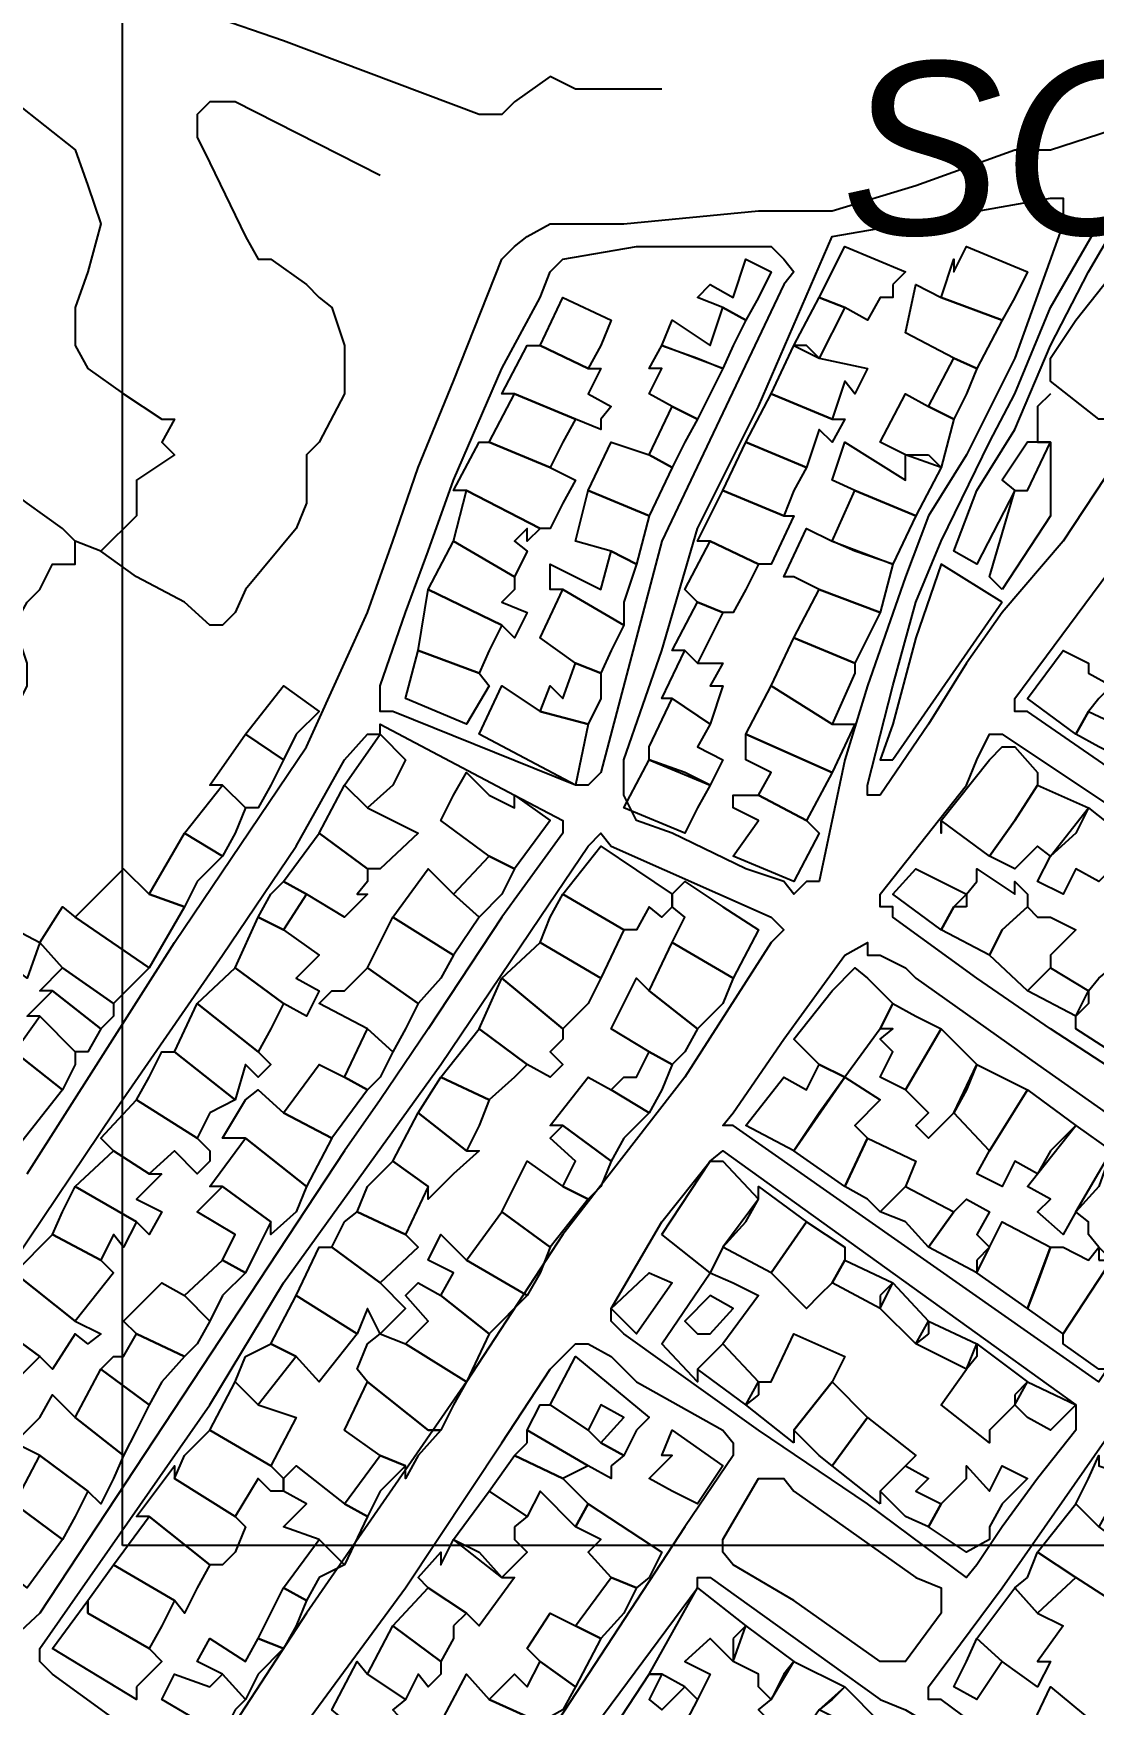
# Model space of a CAD drawing. Header units: millimetres. Extents: x -3588 to 75209, y -3737 to 38254.
# Drawn here: x 4252.2 to 4370.1, y 20385.1 to 20570.8 of the extents above; entities that cross this region are included whole.
import ezdxf

# ---------------------------------------------------------------- set-up
doc = ezdxf.new("R2010")
doc.units = ezdxf.units.MM
doc.layers.add('P', color=253, linetype='Continuous')
doc.layers.add('T', color=7, linetype='Continuous')

msp = doc.modelspace()

# ---------------------------------------------------------------- linework, layer by layer
msp.add_lwpolyline([(4262.139, 21217.775), (5851.349, 21217.775), (5851.349, 20402.779), (4262.139, 20402.779)], close=True)
at = {"layer": 'P'}
for points in [[(4322.112, 20564.639), (4319.279, 20564.639), (4312.51, 20564.639), (4309.693, 20566.047), (4305.74, 20563.23), (4304.332, 20561.806), (4301.787, 20561.806), (4280.054, 20570), (4271.86, 20572.817)], [(4251.535, 20444.099), (4267.907, 20469.785), (4282.583, 20491.518), (4286.824, 20500.832), (4289.368, 20506.481), (4292.185, 20514.387), (4295.002, 20522.581), (4298.954, 20532.167), (4304.332, 20545.722), (4305.74, 20547.131), (4307.148, 20548.267), (4309.693, 20549.675), (4317.871, 20549.675), (4332.834, 20551.083), (4338.196, 20551.083), (4341.028, 20551.083), (4350.342, 20553.916), (4361.353, 20557.869), (4365.306, 20557.869), (4377.437, 20561.806), (4393.808, 20566.047), (4400.578, 20568.592), (4402.002, 20568.592)], [(4240.813, 20567.455), (4244.766, 20564.639), (4248.719, 20563.23), (4250.127, 20563.23), (4256.897, 20557.869), (4258.305, 20553.916), (4259.729, 20549.675), (4258.305, 20544.314), (4256.897, 20540.361), (4256.897, 20536.12), (4258.305, 20533.591), (4262.258, 20530.759), (4266.499, 20527.942), (4267.907, 20527.942), (4266.499, 20525.398), (4267.907, 20523.989), (4263.682, 20521.157), (4263.682, 20518.628), (4263.682, 20517.22), (4259.729, 20513.267)], [(4290.777, 20555.036), (4274.677, 20563.23), (4273.268, 20563.23), (4271.86, 20563.23), (4270.452, 20561.806), (4270.452, 20559.277), (4271.86, 20556.445), (4275.813, 20548.267), (4277.221, 20545.722), (4278.63, 20545.722), (4282.583, 20542.906), (4284.007, 20541.481), (4285.415, 20540.361), (4286.824, 20536.12), (4286.824, 20533.591), (4286.824, 20530.759), (4284.007, 20525.398), (4282.583, 20523.989), (4282.583, 20521.157), (4282.583, 20518.628), (4281.462, 20515.795), (4275.813, 20509.026), (4274.677, 20506.481), (4273.268, 20505.073), (4271.86, 20505.073), (4269.043, 20507.617), (4263.682, 20510.434), (4259.729, 20513.267)], [(4359.929, 20509.026), (4358.52, 20510.434), (4361.353, 20520.036), (4362.761, 20520.036), (4365.306, 20525.398), (4362.761, 20525.398), (4359.929, 20521.157), (4361.353, 20520.036), (4357.112, 20511.842), (4354.567, 20513.267), (4357.112, 20520.036), (4361.353, 20526.806), (4365.306, 20536.12), (4369.531, 20544.314), (4373.484, 20551.083), (4374.892, 20553.916), (4376.3, 20555.036), (4392.4, 20559.277), (4395.217, 20559.277), (4393.808, 20557.869)], [(4383.086, 20540.361), (4381.678, 20538.953), (4376.3, 20532.167), (4373.484, 20527.942), (4373.484, 20529.35), (4373.484, 20527.942), (4370.667, 20527.942), (4365.306, 20532.167), (4365.306, 20534.712), (4368.122, 20538.953), (4373.484, 20545.722), (4372.075, 20545.722), (4376.3, 20549.675), (4376.3, 20548.267), (4376.3, 20549.675), (4378.845, 20549.675), (4380.253, 20552.492), (4385.631, 20553.916), (4385.631, 20548.267), (4384.206, 20545.722), (4384.206, 20544.314), (4384.206, 20542.906), (4383.086, 20540.361)], [(4335.651, 20476.57), (4331.426, 20477.979), (4323.232, 20481.931), (4319.279, 20483.34), (4317.871, 20486.156), (4317.871, 20490.109), (4322.112, 20502.256), (4326.065, 20515.795), (4332.834, 20529.35), (4341.028, 20548.267), (4349.206, 20549.675), (4365.306, 20552.492), (4366.714, 20552.492), (4366.714, 20551.083), (4366.714, 20549.675), (4361.353, 20534.712), (4355.976, 20523.989), (4351.751, 20517.22), (4349.206, 20510.434), (4344.981, 20498.303), (4342.437, 20490.109), (4339.604, 20476.57), (4338.196, 20476.57), (4336.787, 20475.146), (4335.651, 20476.57)], [(4346.389, 20486.156), (4344.981, 20486.156), (4344.981, 20487.293), (4347.798, 20498.303), (4350.342, 20507.617), (4353.159, 20514.387), (4358.52, 20525.398), (4361.353, 20530.759), (4365.306, 20540.361), (4370.667, 20549.675)], [(4293.593, 20506.481), (4296.138, 20513.267), (4298.954, 20521.157), (4304.332, 20533.591), (4308.557, 20541.481), (4309.693, 20544.314), (4311.101, 20545.722), (4319.279, 20547.131), (4326.065, 20547.131), (4332.834, 20547.131), (4334.243, 20547.131), (4335.651, 20545.722), (4336.787, 20544.314), (4335.651, 20542.906), (4322.112, 20514.387), (4315.326, 20488.701), (4313.918, 20487.293), (4312.51, 20487.293), (4292.185, 20495.471), (4290.777, 20495.471), (4290.777, 20496.895), (4290.777, 20498.303), (4293.593, 20506.481)], [(4347.798, 20542.906), (4347.798, 20541.481), (4346.389, 20541.481), (4344.981, 20538.953), (4342.437, 20540.361), (4339.604, 20541.481), (4342.437, 20547.131), (4349.206, 20544.314), (4347.798, 20542.906)], [(4361.353, 20541.481), (4359.929, 20538.953), (4353.159, 20541.481), (4354.567, 20545.722), (4354.567, 20544.314), (4355.976, 20547.131), (4362.761, 20544.314), (4361.353, 20541.481)], [(4332.834, 20541.481), (4331.426, 20538.953), (4328.881, 20540.361), (4326.065, 20541.481), (4327.473, 20542.906), (4330.018, 20541.481), (4331.426, 20545.722), (4334.243, 20544.314), (4332.834, 20541.481)], [(4353.159, 20541.481), (4359.929, 20538.953), (4357.112, 20533.591), (4354.567, 20534.712), (4349.206, 20537.544), (4350.342, 20542.906), (4353.159, 20541.481)], [(4315.326, 20536.12), (4313.918, 20533.591), (4308.557, 20536.12), (4311.101, 20541.481), (4316.463, 20538.953), (4315.326, 20536.12)], [(4330.018, 20536.12), (4328.881, 20533.591), (4322.112, 20536.12), (4323.232, 20538.953), (4327.473, 20536.12), (4328.881, 20540.361), (4331.426, 20538.953), (4330.018, 20536.12)], [(4338.196, 20536.12), (4336.787, 20536.12), (4339.604, 20541.481), (4342.437, 20540.361), (4339.604, 20534.712), (4338.196, 20536.12)], [(4315.326, 20527.942), (4315.326, 20526.806), (4312.51, 20527.942), (4305.74, 20530.759), (4304.332, 20530.759), (4307.148, 20536.12), (4308.557, 20536.12), (4313.918, 20533.591), (4315.326, 20533.591), (4313.918, 20530.759), (4316.463, 20529.35), (4315.326, 20527.942)], [(4326.065, 20534.712), (4328.881, 20533.591), (4326.065, 20527.942), (4323.232, 20529.35), (4320.703, 20530.759), (4322.112, 20533.591), (4320.703, 20533.591), (4322.112, 20536.12), (4326.065, 20534.712)], [(4339.604, 20534.712), (4344.981, 20533.591), (4343.557, 20530.759), (4342.437, 20532.167), (4341.028, 20527.942), (4334.243, 20530.759), (4336.787, 20536.12), (4339.604, 20534.712)], [(4355.976, 20530.759), (4354.567, 20527.942), (4351.751, 20529.35), (4354.567, 20534.712), (4357.112, 20533.591), (4355.976, 20530.759)], [(4311.101, 20525.398), (4309.693, 20522.581), (4302.907, 20525.398), (4305.74, 20530.759), (4312.51, 20527.942), (4311.101, 20525.398)], [(4324.656, 20525.398), (4323.232, 20522.581), (4320.703, 20523.989), (4323.232, 20529.35), (4326.065, 20527.942), (4324.656, 20525.398)], [(4341.028, 20527.942), (4342.437, 20527.942), (4341.028, 20525.398), (4339.604, 20526.806), (4338.196, 20522.581), (4331.426, 20525.398), (4334.243, 20530.759), (4341.028, 20527.942)], [(4351.751, 20529.35), (4354.567, 20527.942), (4353.159, 20522.581), (4349.206, 20523.989), (4346.389, 20525.398), (4349.206, 20530.759), (4351.751, 20529.35)], [(4365.306, 20530.759), (4363.882, 20529.35), (4363.882, 20525.398), (4365.306, 20525.398), (4365.306, 20517.22), (4359.929, 20509.026)], [(4311.101, 20518.628), (4309.693, 20515.795), (4308.557, 20515.795), (4300.379, 20520.036), (4298.954, 20520.036), (4301.787, 20525.398), (4302.907, 20525.398), (4309.693, 20522.581), (4312.51, 20521.157), (4311.101, 20518.628)], [(4320.703, 20523.989), (4323.232, 20522.581), (4320.703, 20517.22), (4313.918, 20520.036), (4316.463, 20525.398), (4320.703, 20523.989)], [(4336.787, 20520.036), (4335.651, 20517.22), (4328.881, 20520.036), (4331.426, 20525.398), (4338.196, 20522.581), (4336.787, 20520.036)], [(4351.751, 20523.989), (4353.159, 20522.581), (4350.342, 20517.22), (4343.557, 20520.036), (4341.028, 20521.157), (4342.437, 20525.398), (4349.206, 20521.157), (4349.206, 20523.989), (4351.751, 20523.989)], [(4374.892, 20526.806), (4366.714, 20514.387), (4359.929, 20506.481), (4355.976, 20500.832), (4351.751, 20494.062), (4346.389, 20486.156)], [(4256.897, 20514.387), (4255.488, 20515.795), (4251.535, 20518.628), (4246.174, 20522.581), (4241.933, 20522.581), (4237.98, 20522.581)], [(4308.557, 20515.795), (4307.148, 20514.387), (4307.148, 20515.795), (4305.74, 20514.387), (4307.148, 20513.267), (4305.74, 20510.434), (4298.954, 20514.387), (4300.379, 20520.036), (4308.557, 20515.795)], [(4320.703, 20517.22), (4319.279, 20511.842), (4316.463, 20513.267), (4312.51, 20514.387), (4313.918, 20520.036), (4320.703, 20517.22)], [(4335.651, 20517.22), (4336.787, 20517.22), (4334.243, 20511.842), (4332.834, 20511.842), (4327.473, 20514.387), (4326.065, 20514.387), (4328.881, 20520.036), (4335.651, 20517.22)], [(4343.557, 20513.267), (4341.028, 20514.387), (4343.557, 20520.036), (4350.342, 20517.22), (4347.798, 20511.842), (4343.557, 20513.267)], [(4198.755, 20492.942), (4204.116, 20488.701), (4209.478, 20488.701), (4213.703, 20488.701), (4214.839, 20488.701), (4223.033, 20487.293), (4225.849, 20487.293), (4229.802, 20487.293), (4232.619, 20486.156), (4235.164, 20486.156), (4236.572, 20486.156), (4239.405, 20487.293), (4241.933, 20490.109), (4246.174, 20492.942), (4250.127, 20495.471), (4251.535, 20498.303), (4251.535, 20500.832), (4250.127, 20505.073), (4251.535, 20507.617), (4252.944, 20509.026), (4254.352, 20511.842), (4256.897, 20511.842), (4256.897, 20513.267), (4256.897, 20514.387)], [(4259.729, 20513.267), (4256.897, 20514.387)], [(4305.74, 20509.026), (4304.332, 20507.617), (4307.148, 20506.481), (4305.74, 20503.664), (4304.332, 20505.073), (4296.138, 20509.026), (4298.954, 20514.387), (4305.74, 20510.434), (4305.74, 20509.026)], [(4331.426, 20509.026), (4330.018, 20506.481), (4328.881, 20506.481), (4326.065, 20507.617), (4324.656, 20509.026), (4327.473, 20514.387), (4332.834, 20511.842), (4331.426, 20509.026)], [(4341.028, 20514.387), (4347.798, 20511.842), (4346.389, 20506.481), (4339.604, 20509.026), (4336.787, 20510.434), (4335.651, 20510.434), (4338.196, 20515.795), (4341.028, 20514.387)], [(4402.002, 20468.376), (4362.761, 20495.471), (4361.353, 20495.471), (4361.353, 20496.895), (4373.484, 20513.267), (4374.892, 20514.387), (4376.3, 20515.795), (4377.437, 20514.387), (4378.845, 20513.267), (4393.808, 20503.664), (4415.541, 20488.701), (4415.541, 20486.156), (4403.411, 20468.376), (4402.002, 20468.376)], [(4317.871, 20507.617), (4317.871, 20505.073), (4311.101, 20509.026), (4309.693, 20509.026), (4309.693, 20511.842), (4315.326, 20509.026), (4316.463, 20513.267), (4319.279, 20511.842), (4317.871, 20507.617)], [(4359.929, 20507.617), (4353.159, 20511.842), (4350.342, 20503.664), (4347.798, 20494.062), (4346.389, 20490.109), (4347.798, 20490.109)], [(4302.907, 20502.256), (4301.787, 20499.712), (4295.002, 20502.256), (4296.138, 20509.026), (4304.332, 20505.073), (4302.907, 20502.256)], [(4316.463, 20502.256), (4315.326, 20499.712), (4312.51, 20500.832), (4308.557, 20503.664), (4311.101, 20509.026), (4317.871, 20505.073), (4316.463, 20502.256)], [(4344.981, 20503.664), (4343.557, 20500.832), (4336.787, 20503.664), (4339.604, 20509.026), (4346.389, 20506.481), (4344.981, 20503.664)], [(4327.473, 20503.664), (4326.065, 20500.832), (4324.656, 20502.256), (4323.232, 20502.256), (4326.065, 20507.617), (4328.881, 20506.481), (4327.473, 20503.664)], [(4359.929, 20507.617), (4347.798, 20490.109)], [(4336.787, 20503.664), (4343.557, 20500.832), (4343.557, 20499.712), (4341.028, 20494.062), (4334.243, 20498.303), (4336.787, 20503.664)], [(4301.787, 20499.712), (4302.907, 20498.303), (4300.379, 20494.062), (4293.593, 20496.895), (4295.002, 20502.256), (4301.787, 20499.712)], [(4326.065, 20500.832), (4328.881, 20500.832), (4327.473, 20498.303), (4328.881, 20498.303), (4327.473, 20494.062), (4323.232, 20496.895), (4322.112, 20496.895), (4324.656, 20502.256), (4326.065, 20500.832)], [(4370.667, 20496.895), (4369.531, 20495.471), (4368.122, 20492.942), (4362.761, 20496.895), (4366.714, 20502.256), (4369.531, 20500.832), (4369.531, 20499.712), (4372.075, 20498.303), (4370.667, 20496.895)], [(4315.326, 20496.895), (4313.918, 20494.062), (4308.557, 20495.471), (4309.693, 20498.303), (4311.101, 20496.895), (4312.51, 20500.832), (4315.326, 20499.712), (4315.326, 20496.895)], [(4281.462, 20492.942), (4280.054, 20490.109), (4275.813, 20492.942), (4280.054, 20498.303), (4284.007, 20495.471), (4281.462, 20492.942)], [(4308.557, 20495.471), (4313.918, 20494.062), (4312.51, 20487.293), (4301.787, 20492.942), (4304.332, 20498.303), (4308.557, 20495.471)], [(4341.028, 20494.062), (4343.557, 20494.062), (4341.028, 20488.701), (4331.426, 20492.942), (4334.243, 20498.303), (4341.028, 20494.062)], [(4324.656, 20488.701), (4320.703, 20490.109), (4320.703, 20491.518), (4323.232, 20496.895), (4327.473, 20494.062), (4326.065, 20491.518), (4328.881, 20490.109), (4327.473, 20487.293), (4324.656, 20488.701)], [(4250.127, 20434.496), (4261.138, 20450.868), (4273.268, 20468.376), (4281.462, 20480.507), (4286.824, 20490.109), (4289.368, 20492.942), (4290.777, 20492.942), (4290.777, 20494.062), (4305.74, 20486.156), (4311.101, 20483.34), (4311.101, 20481.931), (4304.332, 20472.617), (4296.138, 20460.182), (4290.777, 20452.293), (4286.824, 20446.643), (4252.944, 20395.271), (4248.719, 20391.318)], [(4370.667, 20491.518), (4368.122, 20492.942), (4369.531, 20495.471), (4374.892, 20492.942), (4373.484, 20490.109), (4370.667, 20491.518)], [(4278.63, 20487.293), (4277.221, 20484.748), (4275.813, 20484.748), (4273.268, 20487.293), (4271.86, 20487.293), (4275.813, 20492.942), (4280.054, 20490.109), (4278.63, 20487.293)], [(4292.185, 20487.293), (4289.368, 20484.748), (4286.824, 20487.293), (4290.777, 20492.942), (4293.593, 20490.109), (4292.185, 20487.293)], [(4341.028, 20488.701), (4338.196, 20483.34), (4332.834, 20486.156), (4334.243, 20488.701), (4331.426, 20490.109), (4331.426, 20492.942), (4341.028, 20488.701)], [(4357.112, 20490.109), (4358.52, 20492.942), (4359.929, 20492.942), (4400.578, 20465.832), (4400.578, 20464.423), (4397.761, 20460.182), (4393.808, 20453.413), (4389.856, 20446.643), (4388.447, 20445.507), (4387.039, 20445.507), (4377.437, 20452.293), (4365.306, 20460.182), (4357.112, 20465.832), (4347.798, 20472.617), (4347.798, 20473.738), (4346.389, 20473.738), (4346.389, 20475.146), (4355.976, 20487.293), (4357.112, 20490.109)], [(4326.065, 20484.748), (4324.656, 20481.931), (4317.871, 20484.748), (4320.703, 20490.109), (4327.473, 20487.293), (4326.065, 20484.748)], [(4361.353, 20483.34), (4358.52, 20479.387), (4353.159, 20483.34), (4353.159, 20481.931), (4353.159, 20483.34), (4358.52, 20490.109), (4359.929, 20491.518), (4361.353, 20491.518), (4363.882, 20488.701), (4363.882, 20487.293), (4361.353, 20483.34)], [(4302.907, 20486.156), (4305.74, 20484.748), (4305.74, 20486.156), (4309.693, 20483.34), (4305.74, 20477.979), (4302.907, 20479.387), (4297.546, 20483.34), (4298.954, 20486.156), (4300.379, 20488.701), (4302.907, 20486.156)], [(4274.677, 20481.931), (4273.268, 20479.387), (4269.043, 20481.931), (4273.268, 20487.293), (4275.813, 20484.748), (4274.677, 20481.931)], [(4289.368, 20484.748), (4295.002, 20481.931), (4290.777, 20477.979), (4289.368, 20477.979), (4284.007, 20481.931), (4286.824, 20487.293), (4289.368, 20484.748)], [(4368.122, 20481.931), (4365.306, 20479.387), (4363.882, 20480.507), (4361.353, 20477.979), (4358.52, 20479.387), (4361.353, 20483.34), (4363.882, 20487.293), (4369.531, 20484.748), (4368.122, 20481.931)], [(4332.834, 20486.156), (4338.196, 20483.34), (4339.604, 20481.931), (4336.787, 20476.57), (4330.018, 20479.387), (4332.834, 20483.34), (4330.018, 20484.748), (4330.018, 20486.156), (4332.834, 20486.156)], [(4373.484, 20479.387), (4372.075, 20477.979), (4370.667, 20476.57), (4368.122, 20477.979), (4366.714, 20475.146), (4363.882, 20476.57), (4365.306, 20479.387), (4369.531, 20484.748), (4374.892, 20480.507), (4373.484, 20479.387)], [(4270.452, 20377.763), (4269.043, 20377.763), (4263.682, 20381.716), (4254.352, 20388.486), (4252.944, 20389.894), (4252.944, 20391.318), (4271.86, 20418.413), (4280.054, 20431.968), (4297.546, 20456.245), (4308.557, 20472.617), (4313.918, 20480.507), (4315.326, 20481.931), (4316.463, 20480.507), (4334.243, 20472.617), (4335.651, 20471.193), (4334.243, 20469.785), (4324.656, 20454.821), (4311.101, 20437.329), (4300.379, 20420.957), (4282.583, 20395.271), (4274.677, 20383.125), (4271.86, 20377.763), (4270.452, 20377.763)], [(4270.452, 20476.57), (4269.043, 20473.738), (4265.091, 20475.146), (4269.043, 20481.931), (4273.268, 20479.387), (4270.452, 20476.57)], [(4289.368, 20476.57), (4288.232, 20475.146), (4289.368, 20475.146), (4286.824, 20472.617), (4282.583, 20475.146), (4280.054, 20476.57), (4284.007, 20481.931), (4289.368, 20477.979), (4289.368, 20476.57)], [(4304.332, 20475.146), (4301.787, 20472.617), (4298.954, 20475.146), (4302.907, 20479.387), (4305.74, 20477.979), (4304.332, 20475.146)], [(4323.232, 20473.738), (4322.112, 20472.617), (4320.703, 20473.738), (4319.279, 20471.193), (4317.871, 20471.193), (4311.101, 20475.146), (4315.326, 20480.507), (4323.232, 20475.146), (4323.232, 20473.738)], [(4265.091, 20475.146), (4269.043, 20473.738), (4265.091, 20466.968), (4256.897, 20472.617), (4262.258, 20477.979), (4265.091, 20475.146)], [(4298.954, 20475.146), (4301.787, 20472.617), (4298.954, 20468.376), (4292.185, 20472.617), (4296.138, 20477.979), (4298.954, 20475.146)], [(4355.976, 20473.738), (4354.567, 20473.738), (4353.159, 20471.193), (4347.798, 20475.146), (4350.342, 20477.979), (4355.976, 20475.146), (4355.976, 20473.738)], [(4362.761, 20475.146), (4362.761, 20473.738), (4359.929, 20471.193), (4358.52, 20468.376), (4353.159, 20471.193), (4354.567, 20473.738), (4355.976, 20475.146), (4357.112, 20476.57), (4357.112, 20477.979), (4361.353, 20475.146), (4361.353, 20476.57), (4362.761, 20475.146)], [(4278.63, 20475.146), (4280.054, 20476.57), (4282.583, 20475.146), (4280.054, 20471.193), (4277.221, 20472.617), (4278.63, 20475.146)], [(4328.881, 20473.738), (4332.834, 20471.193), (4330.018, 20465.832), (4323.232, 20469.785), (4324.656, 20472.617), (4323.232, 20473.738), (4323.232, 20475.146), (4324.656, 20476.57), (4328.881, 20473.738)], [(4256.897, 20472.617), (4265.091, 20466.968), (4261.138, 20463.015), (4255.488, 20466.968), (4252.944, 20469.785), (4255.488, 20473.738), (4256.897, 20472.617)], [(4309.693, 20472.617), (4311.101, 20475.146), (4317.871, 20471.193), (4315.326, 20465.832), (4308.557, 20469.785), (4309.693, 20472.617)], [(4365.306, 20472.617), (4368.122, 20471.193), (4365.306, 20468.376), (4365.306, 20466.968), (4362.761, 20464.423), (4358.52, 20468.376), (4359.929, 20471.193), (4362.761, 20473.738), (4363.882, 20472.617), (4365.306, 20472.617)], [(4252.944, 20469.785), (4251.535, 20465.832), (4246.174, 20469.785), (4247.583, 20472.617), (4252.944, 20469.785)], [(4280.054, 20471.193), (4284.007, 20468.376), (4281.462, 20465.832), (4284.007, 20464.423), (4282.583, 20461.607), (4280.054, 20463.015), (4274.677, 20466.968), (4277.221, 20472.617), (4280.054, 20471.193)], [(4297.546, 20465.832), (4295.002, 20463.015), (4289.368, 20466.968), (4292.185, 20472.617), (4298.954, 20468.376), (4297.546, 20465.832)], [(4313.918, 20463.015), (4311.101, 20460.182), (4304.332, 20465.832), (4308.557, 20469.785), (4315.326, 20465.832), (4313.918, 20463.015)], [(4328.881, 20463.015), (4326.065, 20460.182), (4320.703, 20464.423), (4323.232, 20469.785), (4330.018, 20465.832), (4328.881, 20463.015)], [(4349.206, 20466.968), (4350.342, 20465.832), (4363.882, 20456.245), (4373.484, 20449.46), (4383.086, 20442.69), (4384.206, 20442.69), (4384.206, 20441.282), (4384.206, 20439.858), (4381.678, 20437.329), (4370.667, 20420.957), (4330.018, 20449.46), (4328.881, 20449.46), (4330.018, 20450.868), (4335.651, 20459.062), (4342.437, 20468.376), (4344.981, 20469.785), (4344.981, 20468.376), (4346.389, 20468.376), (4349.206, 20466.968)], [(4261.138, 20461.607), (4259.729, 20460.182), (4254.352, 20464.423), (4252.944, 20464.423), (4255.488, 20466.968), (4261.138, 20463.015), (4261.138, 20461.607)], [(4278.63, 20460.182), (4277.221, 20457.654), (4270.452, 20463.015), (4274.677, 20466.968), (4280.054, 20463.015), (4278.63, 20460.182)], [(4293.593, 20460.182), (4292.185, 20457.654), (4289.368, 20460.182), (4284.007, 20463.015), (4285.415, 20464.423), (4286.824, 20464.423), (4289.368, 20466.968), (4295.002, 20463.015), (4293.593, 20460.182)], [(4344.981, 20465.832), (4347.798, 20463.015), (4346.389, 20460.182), (4342.437, 20454.821), (4339.604, 20456.245), (4336.787, 20459.062), (4341.028, 20464.423), (4343.557, 20466.968), (4344.981, 20465.832)], [(4369.531, 20463.015), (4368.122, 20461.607), (4362.761, 20464.423), (4365.306, 20466.968), (4369.531, 20464.423), (4369.531, 20463.015)], [(4372.075, 20457.654), (4368.122, 20460.182), (4368.122, 20461.607), (4369.531, 20464.423), (4370.667, 20465.832), (4372.075, 20466.968), (4376.3, 20463.015), (4374.892, 20461.607), (4373.484, 20457.654), (4372.075, 20457.654)], [(4252.944, 20463.015), (4254.352, 20464.423), (4259.729, 20460.182), (4258.305, 20457.654), (4256.897, 20457.654), (4252.944, 20461.607), (4251.535, 20461.607), (4252.944, 20463.015)], [(4311.101, 20459.062), (4309.693, 20457.654), (4311.101, 20456.245), (4309.693, 20454.821), (4307.148, 20456.245), (4301.787, 20460.182), (4304.332, 20465.832), (4311.101, 20460.182), (4311.101, 20459.062)], [(4324.656, 20457.654), (4323.232, 20456.245), (4320.703, 20457.654), (4316.463, 20460.182), (4319.279, 20465.832), (4320.703, 20464.423), (4326.065, 20460.182), (4324.656, 20457.654)], [(4244.766, 20460.182), (4250.127, 20457.654), (4255.488, 20453.413), (4250.127, 20446.643), (4241.933, 20452.293), (4244.766, 20456.245), (4241.933, 20457.654), (4240.813, 20453.413), (4236.572, 20456.245), (4239.405, 20460.182), (4240.813, 20463.015), (4244.766, 20460.182)], [(4277.221, 20457.654), (4278.63, 20456.245), (4277.221, 20454.821), (4275.813, 20456.245), (4274.677, 20452.293), (4267.907, 20457.654), (4270.452, 20463.015), (4277.221, 20457.654)], [(4350.342, 20461.607), (4353.159, 20460.182), (4349.206, 20453.413), (4346.389, 20454.821), (4347.798, 20457.654), (4346.389, 20459.062), (4347.798, 20460.182), (4346.389, 20460.182), (4347.798, 20463.015), (4350.342, 20461.607)], [(4256.897, 20456.245), (4255.488, 20453.413), (4250.127, 20457.654), (4252.944, 20461.607), (4256.897, 20457.654), (4256.897, 20456.245)], [(4290.777, 20454.821), (4289.368, 20453.413), (4286.824, 20454.821), (4289.368, 20460.182), (4292.185, 20457.654), (4290.777, 20454.821)], [(4305.74, 20454.821), (4302.907, 20452.293), (4297.546, 20454.821), (4301.787, 20460.182), (4307.148, 20456.245), (4305.74, 20454.821)], [(4355.976, 20453.413), (4354.567, 20450.868), (4351.751, 20448.052), (4350.342, 20449.46), (4351.751, 20450.868), (4349.206, 20453.413), (4353.159, 20460.182), (4357.112, 20456.245), (4355.976, 20453.413)], [(4271.86, 20450.868), (4270.452, 20448.052), (4263.682, 20452.293), (4265.091, 20454.821), (4266.499, 20457.654), (4267.907, 20457.654), (4274.677, 20452.293), (4271.86, 20450.868)], [(4322.112, 20453.413), (4320.703, 20450.868), (4316.463, 20453.413), (4317.871, 20454.821), (4319.279, 20454.821), (4320.703, 20457.654), (4323.232, 20456.245), (4322.112, 20453.413)], [(4286.824, 20454.821), (4289.368, 20453.413), (4285.415, 20448.052), (4280.054, 20450.868), (4284.007, 20456.245), (4286.824, 20454.821)], [(4301.787, 20449.46), (4300.379, 20446.643), (4295.002, 20450.868), (4297.546, 20454.821), (4302.907, 20452.293), (4301.787, 20449.46)], [(4317.871, 20448.052), (4316.463, 20445.507), (4311.101, 20449.46), (4309.693, 20449.46), (4313.918, 20454.821), (4316.463, 20453.413), (4320.703, 20450.868), (4317.871, 20448.052)], [(4339.604, 20450.868), (4336.787, 20446.643), (4331.426, 20449.46), (4335.651, 20454.821), (4338.196, 20453.413), (4339.604, 20456.245), (4342.437, 20454.821), (4339.604, 20450.868)], [(4342.437, 20442.69), (4336.787, 20446.643), (4342.437, 20454.821), (4346.389, 20452.293), (4343.557, 20449.46), (4344.981, 20448.052), (4342.437, 20442.69)], [(4359.929, 20454.821), (4362.761, 20453.413), (4358.52, 20446.643), (4354.567, 20450.868), (4357.112, 20456.245), (4359.929, 20454.821)], [(4280.054, 20450.868), (4285.415, 20448.052), (4282.583, 20442.69), (4275.813, 20448.052), (4273.268, 20448.052), (4275.813, 20452.293), (4277.221, 20453.413), (4280.054, 20450.868)], [(4365.306, 20446.643), (4363.882, 20444.099), (4361.353, 20445.507), (4359.929, 20442.69), (4357.112, 20444.099), (4358.52, 20446.643), (4362.761, 20453.413), (4368.122, 20449.46), (4365.306, 20446.643)], [(4271.86, 20445.507), (4270.452, 20444.099), (4267.907, 20446.643), (4265.091, 20444.099), (4261.138, 20446.643), (4259.729, 20448.052), (4263.682, 20452.293), (4270.452, 20448.052), (4271.86, 20446.643), (4271.86, 20445.507)], [(4300.379, 20446.643), (4301.787, 20446.643), (4298.954, 20444.099), (4296.138, 20441.282), (4296.138, 20442.69), (4292.185, 20445.507), (4295.002, 20450.868), (4300.379, 20446.643)], [(4315.326, 20442.69), (4313.918, 20441.282), (4311.101, 20442.69), (4312.51, 20445.507), (4309.693, 20448.052), (4311.101, 20449.46), (4316.463, 20445.507), (4315.326, 20442.69)], [(4370.667, 20442.69), (4368.122, 20439.858), (4366.714, 20437.329), (4363.882, 20439.858), (4365.306, 20441.282), (4362.761, 20442.69), (4363.882, 20444.099), (4368.122, 20449.46), (4372.075, 20446.643), (4370.667, 20442.69)], [(4281.462, 20439.858), (4278.63, 20437.329), (4278.63, 20438.737), (4273.268, 20442.69), (4271.86, 20442.69), (4275.813, 20448.052), (4282.583, 20442.69), (4281.462, 20439.858)], [(4344.981, 20441.282), (4342.437, 20442.69), (4344.981, 20448.052), (4350.342, 20445.507), (4349.206, 20442.69), (4346.389, 20439.858), (4344.981, 20441.282)], [(4266.499, 20444.099), (4263.682, 20441.282), (4266.499, 20439.858), (4265.091, 20437.329), (4263.682, 20438.737), (4256.897, 20442.69), (4261.138, 20446.643), (4265.091, 20444.099), (4266.499, 20444.099)], [(4289.368, 20442.69), (4292.185, 20445.507), (4296.138, 20442.69), (4293.593, 20437.329), (4288.232, 20439.858), (4289.368, 20442.69)], [(4311.101, 20442.69), (4313.918, 20441.282), (4309.693, 20435.921), (4304.332, 20439.858), (4307.148, 20445.507), (4311.101, 20442.69)], [(4363.882, 20410.219), (4359.929, 20404.858), (4357.112, 20400.633), (4355.976, 20399.208), (4344.981, 20407.402), (4332.834, 20415.596), (4317.871, 20426.319), (4316.463, 20427.727), (4316.463, 20429.135), (4322.112, 20438.737), (4327.473, 20445.507), (4328.881, 20446.643), (4368.122, 20418.413), (4368.122, 20415.596), (4363.882, 20410.219)], [(4322.112, 20437.329), (4327.473, 20445.507), (4328.881, 20445.507), (4332.834, 20441.282), (4328.881, 20435.921), (4327.473, 20433.088), (4322.112, 20437.329)], [(4374.892, 20438.737), (4372.075, 20434.496), (4370.667, 20435.921), (4369.531, 20437.329), (4369.531, 20438.737), (4368.122, 20439.858), (4372.075, 20446.643), (4377.437, 20442.69), (4374.892, 20438.737)], [(4255.488, 20439.858), (4256.897, 20442.69), (4263.682, 20438.737), (4262.258, 20435.921), (4261.138, 20437.329), (4259.729, 20434.496), (4254.352, 20437.329), (4255.488, 20439.858)], [(4277.221, 20435.921), (4275.813, 20433.088), (4273.268, 20434.496), (4274.677, 20437.329), (4270.452, 20439.858), (4273.268, 20442.69), (4278.63, 20438.737), (4277.221, 20435.921)], [(4331.426, 20438.737), (4332.834, 20441.282), (4332.834, 20442.69), (4338.196, 20438.737), (4334.243, 20433.088), (4328.881, 20435.921), (4331.426, 20438.737)], [(4349.206, 20438.737), (4346.389, 20439.858), (4349.206, 20442.69), (4354.567, 20439.858), (4351.751, 20435.921), (4349.206, 20438.737)], [(4357.112, 20434.496), (4357.112, 20433.088), (4351.751, 20435.921), (4354.567, 20439.858), (4355.976, 20441.282), (4358.52, 20439.858), (4357.112, 20437.329), (4358.52, 20435.921), (4357.112, 20434.496)], [(4286.824, 20438.737), (4288.232, 20439.858), (4293.593, 20437.329), (4295.002, 20435.921), (4290.777, 20431.968), (4285.415, 20435.921), (4286.824, 20438.737)], [(4308.557, 20433.088), (4307.148, 20430.544), (4300.379, 20434.496), (4304.332, 20439.858), (4309.693, 20435.921), (4308.557, 20433.088)], [(4339.604, 20430.544), (4338.196, 20429.135), (4334.243, 20433.088), (4338.196, 20438.737), (4342.437, 20435.921), (4342.437, 20434.496), (4341.028, 20431.968), (4339.604, 20430.544)], [(4369.531, 20373.522), (4353.159, 20385.669), (4351.751, 20385.669), (4351.751, 20387.077), (4359.929, 20398.088), (4374.892, 20419.533), (4387.039, 20438.737), (4388.447, 20438.737), (4389.856, 20438.737), (4395.217, 20434.496), (4404.531, 20427.727), (4405.955, 20426.319), (4405.955, 20425.182), (4403.411, 20419.533), (4393.808, 20405.994), (4387.039, 20396.68), (4372.075, 20376.355), (4370.667, 20373.522), (4369.531, 20373.522)], [(4363.882, 20431.968), (4362.761, 20429.135), (4357.112, 20433.088), (4358.52, 20435.921), (4359.929, 20438.737), (4365.306, 20435.921), (4363.882, 20431.968)], [(4259.729, 20434.496), (4261.138, 20433.088), (4256.897, 20427.727), (4250.127, 20433.088), (4254.352, 20437.329), (4259.729, 20434.496)], [(4300.379, 20434.496), (4307.148, 20430.544), (4302.907, 20426.319), (4297.546, 20430.544), (4298.954, 20433.088), (4296.138, 20434.496), (4297.546, 20437.329), (4300.379, 20434.496)], [(4273.268, 20430.544), (4271.86, 20427.727), (4269.043, 20430.544), (4273.268, 20434.496), (4275.813, 20433.088), (4273.268, 20430.544)], [(4292.185, 20427.727), (4290.777, 20426.319), (4289.368, 20429.135), (4288.232, 20426.319), (4281.462, 20430.544), (4284.007, 20435.921), (4285.415, 20435.921), (4290.777, 20431.968), (4293.593, 20429.135), (4292.185, 20427.727)], [(4346.389, 20430.544), (4346.389, 20429.135), (4341.028, 20431.968), (4342.437, 20434.496), (4347.798, 20431.968), (4346.389, 20430.544)], [(4370.667, 20434.496), (4372.075, 20434.496), (4366.714, 20426.319), (4362.761, 20429.135), (4365.306, 20435.921), (4366.714, 20435.921), (4369.531, 20434.496), (4370.667, 20435.921), (4370.667, 20434.496)], [(4372.075, 20422.366), (4370.667, 20422.366), (4366.714, 20425.182), (4366.714, 20426.319), (4372.075, 20434.496), (4377.437, 20430.544), (4372.075, 20422.366)], [(4256.897, 20427.727), (4259.729, 20426.319), (4258.305, 20425.182), (4256.897, 20426.319), (4254.352, 20422.366), (4252.944, 20423.774), (4247.583, 20427.727), (4250.127, 20433.088), (4256.897, 20427.727)], [(4317.871, 20427.727), (4316.463, 20429.135), (4320.703, 20433.088), (4323.232, 20431.968), (4319.279, 20426.319), (4317.871, 20427.727)], [(4330.018, 20431.968), (4332.834, 20430.544), (4328.881, 20425.182), (4326.065, 20422.366), (4326.065, 20420.957), (4322.112, 20425.182), (4327.473, 20433.088), (4330.018, 20431.968)], [(4270.452, 20425.182), (4269.043, 20423.774), (4263.682, 20426.319), (4262.258, 20427.727), (4266.499, 20431.968), (4269.043, 20430.544), (4271.86, 20427.727), (4270.452, 20425.182)], [(4297.546, 20430.544), (4302.907, 20426.319), (4300.379, 20420.957), (4293.593, 20425.182), (4296.138, 20427.727), (4293.593, 20430.544), (4295.002, 20431.968), (4297.546, 20430.544)], [(4351.751, 20426.319), (4350.342, 20425.182), (4346.389, 20429.135), (4347.798, 20431.968), (4351.751, 20427.727), (4351.751, 20426.319)], [(4288.232, 20426.319), (4284.007, 20420.957), (4281.462, 20423.774), (4278.63, 20425.182), (4281.462, 20430.544), (4288.232, 20426.319)], [(4326.065, 20426.319), (4327.473, 20426.319), (4330.018, 20429.135), (4327.473, 20430.544), (4324.656, 20427.727), (4326.065, 20426.319)], [(4246.174, 20425.182), (4247.583, 20427.727), (4252.944, 20423.774), (4248.719, 20419.533), (4243.358, 20422.366), (4246.174, 20425.182)], [(4357.112, 20423.774), (4355.976, 20422.366), (4350.342, 20425.182), (4351.751, 20427.727), (4357.112, 20425.182), (4357.112, 20423.774)], [(4266.499, 20420.957), (4265.091, 20418.413), (4259.729, 20422.366), (4261.138, 20423.774), (4262.258, 20423.774), (4263.682, 20426.319), (4269.043, 20423.774), (4266.499, 20420.957)], [(4275.813, 20423.774), (4278.63, 20425.182), (4281.462, 20423.774), (4277.221, 20418.413), (4274.677, 20420.957), (4275.813, 20423.774)], [(4295.002, 20361.391), (4293.593, 20361.391), (4284.007, 20368.161), (4280.054, 20370.994), (4278.63, 20372.114), (4278.63, 20373.522), (4277.221, 20374.947), (4278.63, 20374.947), (4282.583, 20383.125), (4293.593, 20398.088), (4304.332, 20414.172), (4309.693, 20422.366), (4311.101, 20423.774), (4312.51, 20425.182), (4313.918, 20425.182), (4316.463, 20423.774), (4319.279, 20420.957), (4328.881, 20415.596), (4330.018, 20414.172), (4330.018, 20412.763), (4324.656, 20404.858), (4308.557, 20380.308), (4296.138, 20362.8), (4295.002, 20361.391)], [(4298.954, 20418.413), (4297.546, 20415.596), (4296.138, 20415.596), (4289.368, 20420.957), (4288.232, 20422.366), (4289.368, 20425.182), (4290.777, 20426.319), (4293.593, 20425.182), (4300.379, 20420.957), (4298.954, 20418.413)], [(4332.834, 20419.533), (4331.426, 20418.413), (4326.065, 20422.366), (4328.881, 20425.182), (4332.834, 20420.957), (4332.834, 20419.533)], [(4336.787, 20414.172), (4331.426, 20418.413), (4332.834, 20420.957), (4334.243, 20420.957), (4336.787, 20426.319), (4342.437, 20423.774), (4341.028, 20420.957), (4336.787, 20415.596), (4336.787, 20414.172)], [(4361.353, 20419.533), (4361.353, 20418.413), (4358.52, 20415.596), (4358.52, 20414.172), (4353.159, 20418.413), (4355.976, 20422.366), (4357.112, 20425.182), (4362.761, 20420.957), (4361.353, 20419.533)], [(4319.279, 20415.596), (4317.871, 20412.763), (4315.326, 20414.172), (4317.871, 20417.004), (4315.326, 20418.413), (4313.918, 20415.596), (4309.693, 20418.413), (4312.51, 20423.774), (4320.703, 20417.004), (4319.279, 20415.596)], [(4263.682, 20415.596), (4262.258, 20412.763), (4256.897, 20417.004), (4259.729, 20422.366), (4265.091, 20418.413), (4263.682, 20415.596)], [(4261.138, 20410.219), (4259.729, 20407.402), (4258.305, 20408.81), (4252.944, 20412.763), (4250.127, 20414.172), (4252.944, 20417.004), (4254.352, 20419.533), (4256.897, 20417.004), (4262.258, 20412.763), (4261.138, 20410.219)], [(4277.221, 20418.413), (4281.462, 20417.004), (4278.63, 20411.643), (4271.86, 20415.596), (4274.677, 20420.957), (4277.221, 20418.413)], [(4295.002, 20412.763), (4293.593, 20410.219), (4293.593, 20411.643), (4290.777, 20412.763), (4286.824, 20415.596), (4289.368, 20420.957), (4296.138, 20415.596), (4297.546, 20415.596), (4295.002, 20412.763)], [(4339.604, 20412.763), (4336.787, 20415.596), (4341.028, 20420.957), (4344.981, 20417.004), (4341.028, 20411.643), (4339.604, 20412.763)], [(4362.761, 20417.004), (4361.353, 20418.413), (4362.761, 20420.957), (4368.122, 20418.413), (4365.306, 20415.596), (4362.761, 20417.004)], [(4316.463, 20411.643), (4316.463, 20410.219), (4313.918, 20411.643), (4307.148, 20415.596), (4308.557, 20418.413), (4309.693, 20418.413), (4313.918, 20415.596), (4315.326, 20414.172), (4317.871, 20412.763), (4316.463, 20411.643)], [(4346.389, 20407.402), (4341.028, 20411.643), (4344.981, 20417.004), (4350.342, 20412.763), (4349.206, 20411.643), (4346.389, 20408.81), (4346.389, 20407.402)], [(4269.043, 20412.763), (4271.86, 20415.596), (4278.63, 20411.643), (4280.054, 20410.219), (4280.054, 20408.81), (4278.63, 20408.81), (4277.221, 20410.219), (4274.677, 20405.994), (4267.907, 20410.219), (4269.043, 20412.763)], [(4307.148, 20414.172), (4307.148, 20415.596), (4313.918, 20411.643), (4311.101, 20410.219), (4305.74, 20412.763), (4307.148, 20414.172)], [(4323.232, 20408.81), (4320.703, 20410.219), (4323.232, 20412.763), (4322.112, 20412.763), (4323.232, 20415.596), (4328.881, 20411.643), (4326.065, 20407.402), (4323.232, 20408.81)], [(4256.897, 20405.994), (4255.488, 20403.449), (4250.127, 20407.402), (4252.944, 20412.763), (4258.305, 20408.81), (4256.897, 20405.994)], [(4290.777, 20408.81), (4289.368, 20405.994), (4286.824, 20407.402), (4290.777, 20412.763), (4293.593, 20411.643), (4290.777, 20408.81)], [(4311.101, 20410.219), (4313.918, 20407.402), (4312.51, 20404.858), (4308.557, 20408.81), (4307.148, 20405.994), (4302.907, 20408.81), (4305.74, 20412.763), (4311.101, 20410.219)], [(4372.075, 20407.402), (4370.667, 20404.858), (4368.122, 20407.402), (4369.531, 20410.219), (4370.667, 20412.763), (4370.667, 20411.643), (4374.892, 20410.219), (4372.075, 20407.402)], [(4274.677, 20402.041), (4273.268, 20400.633), (4271.86, 20400.633), (4265.091, 20405.994), (4263.682, 20405.994), (4267.907, 20411.643), (4267.907, 20410.219), (4274.677, 20405.994), (4275.813, 20404.858), (4274.677, 20402.041)], [(4286.824, 20407.402), (4289.368, 20405.994), (4286.824, 20400.633), (4284.007, 20403.449), (4280.054, 20404.858), (4282.583, 20407.402), (4280.054, 20408.81), (4280.054, 20410.219), (4281.462, 20411.643), (4286.824, 20407.402)], [(4347.798, 20389.894), (4346.389, 20389.894), (4336.787, 20396.68), (4330.018, 20400.633), (4328.881, 20402.041), (4328.881, 20403.449), (4332.834, 20410.219), (4334.243, 20410.219), (4335.651, 20410.219), (4336.787, 20408.81), (4350.342, 20399.208), (4353.159, 20398.088), (4353.159, 20396.68), (4353.159, 20395.271), (4349.206, 20389.894), (4347.798, 20389.894)], [(4349.206, 20405.994), (4346.389, 20408.81), (4349.206, 20411.643), (4351.751, 20410.219), (4350.342, 20408.81), (4353.159, 20407.402), (4351.751, 20404.858), (4349.206, 20405.994)], [(4359.929, 20407.402), (4358.52, 20404.858), (4358.52, 20403.449), (4355.976, 20402.041), (4351.751, 20404.858), (4353.159, 20407.402), (4355.976, 20410.219), (4355.976, 20411.643), (4358.52, 20408.81), (4359.929, 20411.643), (4362.761, 20410.219), (4359.929, 20407.402)], [(4250.127, 20407.402), (4255.488, 20403.449), (4251.535, 20398.088), (4244.766, 20403.449), (4244.766, 20404.858), (4247.583, 20403.449), (4248.719, 20405.994), (4246.174, 20407.402), (4247.583, 20408.81), (4250.127, 20407.402)], [(4305.74, 20404.858), (4305.74, 20403.449), (4307.148, 20402.041), (4304.332, 20399.208), (4298.954, 20403.449), (4302.907, 20408.81), (4307.148, 20405.994), (4305.74, 20404.858)], [(4320.703, 20399.208), (4319.279, 20398.088), (4316.463, 20399.208), (4313.918, 20402.041), (4315.326, 20403.449), (4312.51, 20404.858), (4313.918, 20407.402), (4322.112, 20402.041), (4320.703, 20399.208)], [(4370.667, 20404.858), (4376.3, 20400.633), (4372.075, 20396.68), (4368.122, 20399.208), (4363.882, 20402.041), (4368.122, 20407.402), (4370.667, 20404.858)], [(4270.452, 20398.088), (4269.043, 20395.271), (4267.907, 20396.68), (4261.138, 20400.633), (4265.091, 20405.994), (4271.86, 20400.633), (4270.452, 20398.088)], [(4284.007, 20399.208), (4282.583, 20396.68), (4280.054, 20398.088), (4284.007, 20403.449), (4286.824, 20400.633), (4284.007, 20399.208)], [(4301.787, 20402.041), (4304.332, 20399.208), (4305.74, 20399.208), (4301.787, 20393.847), (4300.379, 20395.271), (4296.138, 20398.088), (4295.002, 20399.208), (4297.546, 20402.041), (4297.546, 20400.633), (4298.954, 20403.449), (4301.787, 20402.041)], [(4362.761, 20399.208), (4363.882, 20402.041), (4368.122, 20399.208), (4363.882, 20395.271), (4361.353, 20398.088), (4362.761, 20399.208)], [(4266.499, 20393.847), (4265.091, 20391.318), (4258.305, 20395.271), (4258.305, 20396.68), (4261.138, 20400.633), (4267.907, 20396.68), (4266.499, 20393.847)], [(4317.871, 20395.271), (4315.326, 20392.439), (4312.51, 20393.847), (4316.463, 20399.208), (4319.279, 20398.088), (4317.871, 20395.271)], [(4346.389, 20385.669), (4349.206, 20384.533), (4362.761, 20376.355), (4368.122, 20372.114), (4368.122, 20370.994), (4368.122, 20369.569), (4357.112, 20353.198), (4355.976, 20351.789), (4354.567, 20353.198), (4338.196, 20362.8), (4330.018, 20369.569), (4315.326, 20380.308), (4313.918, 20381.716), (4326.065, 20398.088), (4326.065, 20399.208), (4327.473, 20399.208), (4342.437, 20388.486), (4346.389, 20385.669)], [(4281.462, 20393.847), (4280.054, 20391.318), (4277.221, 20392.439), (4280.054, 20398.088), (4282.583, 20396.68), (4281.462, 20393.847)], [(4298.954, 20393.847), (4298.954, 20392.439), (4297.546, 20389.894), (4292.185, 20393.847), (4296.138, 20398.088), (4300.379, 20395.271), (4298.954, 20393.847)], [(4330.018, 20392.439), (4330.018, 20389.894), (4327.473, 20392.439), (4324.656, 20389.894), (4327.473, 20388.486), (4326.065, 20385.669), (4324.656, 20387.077), (4322.112, 20388.486), (4320.703, 20388.486), (4326.065, 20398.088), (4331.426, 20393.847), (4330.018, 20392.439)], [(4363.882, 20395.271), (4366.714, 20393.847), (4363.882, 20389.894), (4365.306, 20389.894), (4363.882, 20387.077), (4359.929, 20389.894), (4357.112, 20392.439), (4361.353, 20398.088), (4363.882, 20395.271)], [(4263.682, 20387.077), (4263.682, 20385.669), (4254.352, 20391.318), (4258.305, 20396.68), (4258.305, 20395.271), (4265.091, 20391.318), (4266.499, 20389.894), (4263.682, 20387.077)], [(4297.546, 20388.486), (4296.138, 20387.077), (4295.002, 20388.486), (4293.593, 20385.669), (4289.368, 20388.486), (4292.185, 20393.847), (4297.546, 20389.894), (4297.546, 20388.486)], [(4312.51, 20393.847), (4315.326, 20392.439), (4312.51, 20387.077), (4308.557, 20389.894), (4307.148, 20391.318), (4309.693, 20395.271), (4312.51, 20393.847)], [(4335.651, 20388.486), (4334.243, 20385.669), (4332.834, 20387.077), (4332.834, 20388.486), (4330.018, 20389.894), (4331.426, 20393.847), (4336.787, 20389.894), (4335.651, 20388.486)], [(4277.221, 20388.486), (4275.813, 20385.669), (4273.268, 20388.486), (4270.452, 20389.894), (4271.86, 20392.439), (4275.813, 20389.894), (4277.221, 20392.439), (4280.054, 20391.318), (4277.221, 20388.486)], [(4355.976, 20389.894), (4357.112, 20392.439), (4359.929, 20389.894), (4357.112, 20385.669), (4354.567, 20387.077), (4355.976, 20389.894)], [(4295.002, 20378.884), (4293.593, 20377.763), (4285.415, 20384.533), (4288.232, 20389.894), (4289.368, 20388.486), (4293.593, 20385.669), (4292.185, 20384.533), (4296.138, 20380.308), (4295.002, 20378.884)], [(4311.101, 20384.533), (4308.557, 20383.125), (4302.907, 20385.669), (4305.74, 20388.486), (4307.148, 20387.077), (4308.557, 20389.894), (4312.51, 20387.077), (4311.101, 20384.533)], [(4341.028, 20385.669), (4339.604, 20384.533), (4335.651, 20378.884), (4334.243, 20380.308), (4335.651, 20381.716), (4332.834, 20384.533), (4334.243, 20385.669), (4336.787, 20389.894), (4342.437, 20387.077), (4341.028, 20385.669)], [(4274.677, 20384.533), (4273.268, 20381.716), (4266.499, 20385.669), (4267.907, 20388.486), (4271.86, 20387.077), (4273.268, 20388.486), (4275.813, 20385.669), (4274.677, 20384.533)], [(4307.148, 20380.308), (4305.74, 20377.763), (4302.907, 20378.884), (4301.787, 20380.308), (4297.546, 20383.125), (4300.379, 20388.486), (4302.907, 20385.669), (4308.557, 20383.125), (4309.693, 20381.716), (4307.148, 20380.308)], [(4317.871, 20378.884), (4315.326, 20380.308), (4320.703, 20388.486), (4322.112, 20388.486), (4320.703, 20385.669), (4322.112, 20384.533), (4324.656, 20387.077), (4326.065, 20385.669), (4323.232, 20380.308), (4320.703, 20377.763), (4317.871, 20378.884)], [(4344.981, 20380.308), (4343.557, 20377.763), (4341.028, 20378.884), (4342.437, 20383.125), (4339.604, 20384.533), (4342.437, 20387.077), (4346.389, 20383.125), (4344.981, 20380.308)], [(4372.075, 20378.884), (4370.667, 20376.355), (4362.761, 20381.716), (4365.306, 20387.077), (4373.484, 20380.308), (4372.075, 20378.884)]]:
    msp.add_lwpolyline(points, dxfattribs=at)

# ---------------------------------------------------------------- texts
at = {"layer": 'T', "insert": (4342.068, 20567.663), "char_height": 19.20446, "attachment_point": 1}
msp.add_mtext('{\\fArial|b0|i1|c0|p18;SOLFERINO}', dxfattribs=at)

doc.saveas('drawing.dxf')
